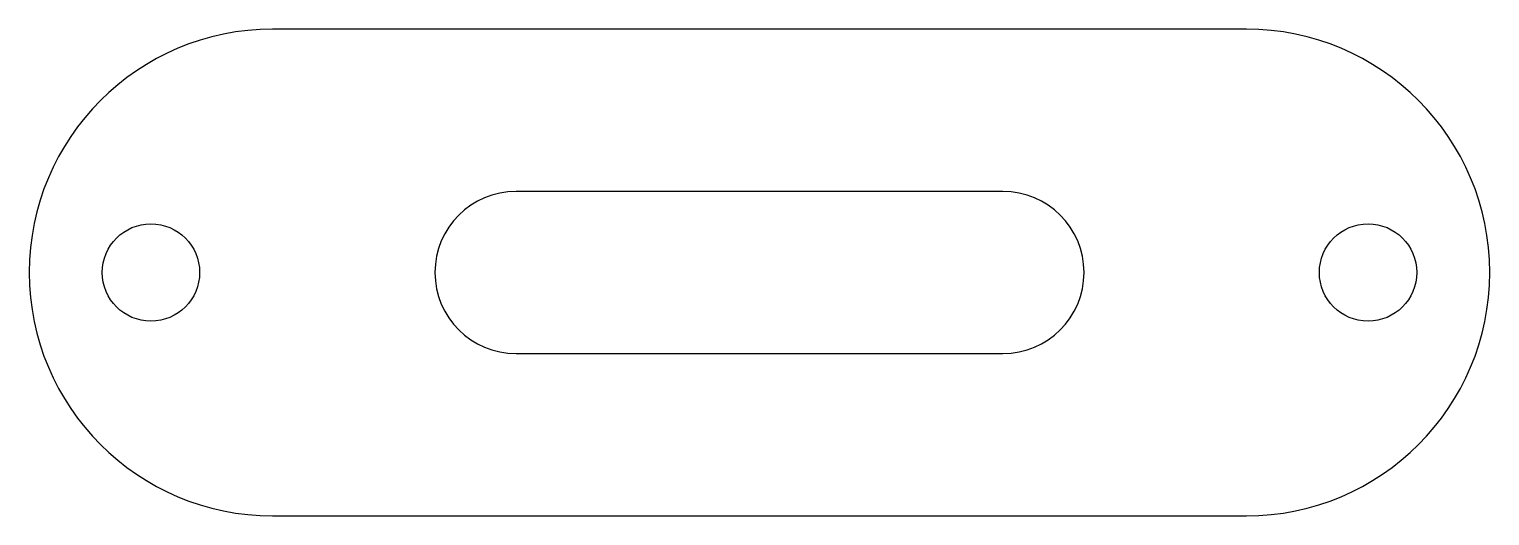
# Model space of a CAD drawing. Header units: millimetres. Extents: x -15 to 75, y 0 to 30.
import ezdxf

# ---------------------------------------------------------------- set-up
doc = ezdxf.new("R2010")
doc.units = ezdxf.units.MM
doc.layers.add('gasket', color=7, linetype='CONTINUOUS')

msp = doc.modelspace()

# ---------------------------------------------------------------- linework, layer by layer
at = {"layer": 'gasket'}
for points in [[(0, 0), (60, 0, 1), (60, 30), (0, 30, 1)], [(15, 10), (45, 10, 1), (45, 20), (15, 20, 1)]]:
    msp.add_lwpolyline(points, format="xyb", close=True, dxfattribs=at)
for centre in [(-7.5, 15), (67.5, 15)]:
    msp.add_circle(centre, 3, dxfattribs=at)

doc.saveas('drawing.dxf')
